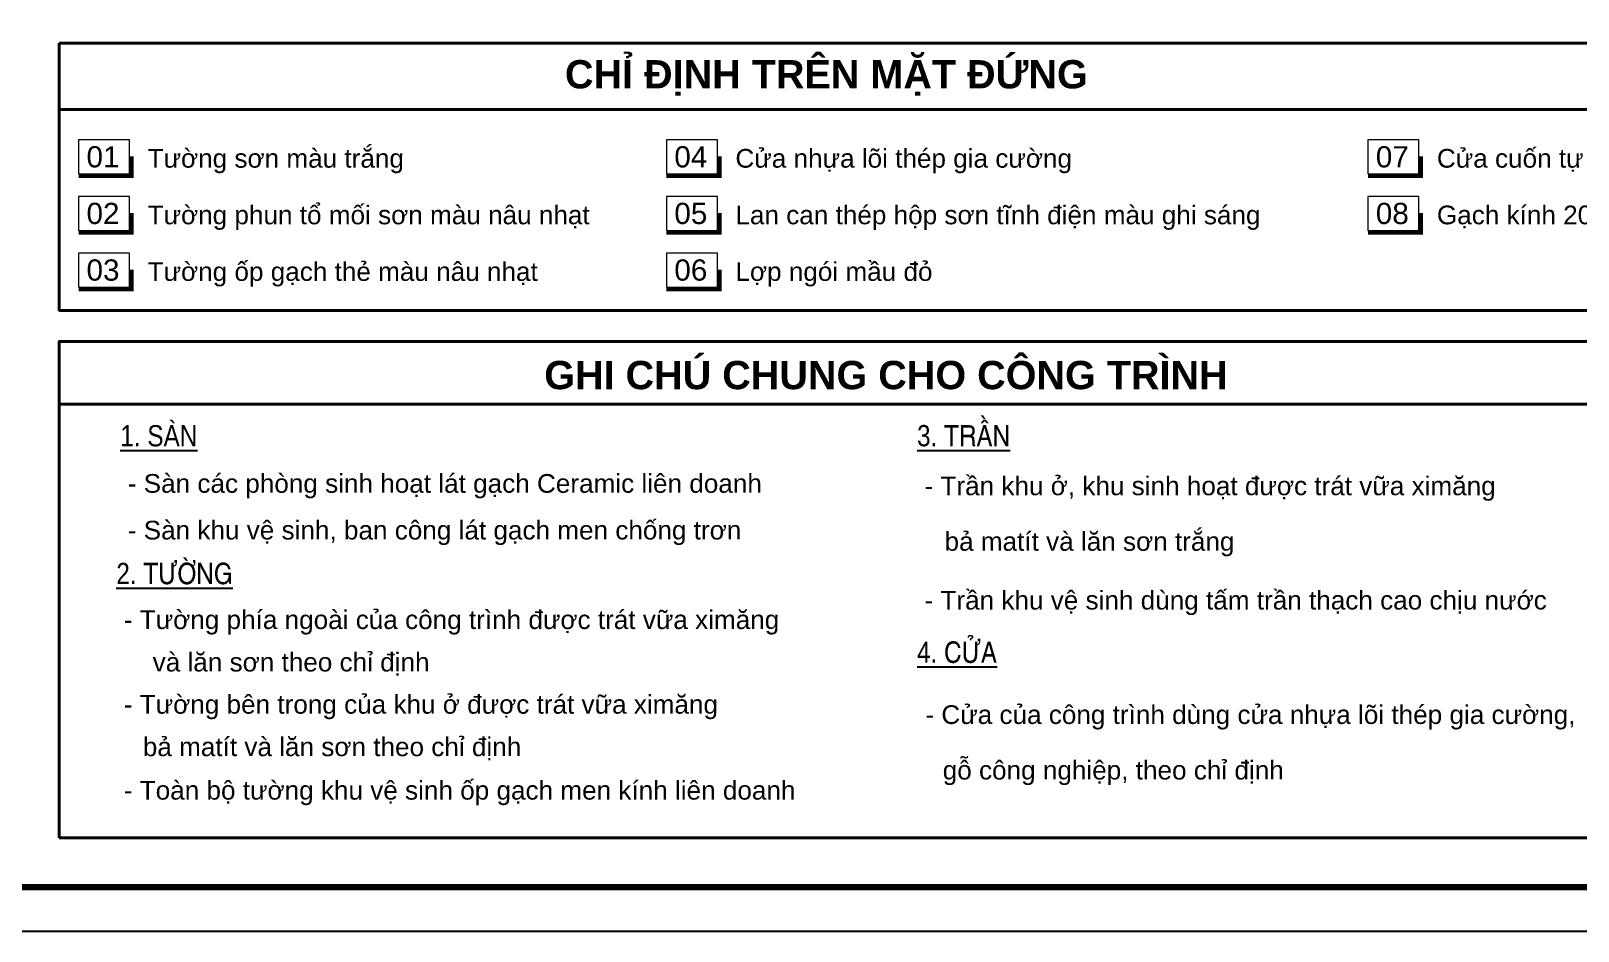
# Model space of a CAD drawing. Header units: millimetres. Extents: x -229618 to 2906, y -178063 to 96806.
# Drawn here: x -206668 to -193008, y 7703 to 15654 of the extents above; entities that cross this region are included whole.
import ezdxf
from ezdxf.enums import TextEntityAlignment as Align

# ---------------------------------------------------------------- set-up
doc = ezdxf.new("R2010")
doc.units = ezdxf.units.MM
doc.header["$LTSCALE"] = 200
doc.header["$MEASUREMENT"] = 0
doc.layers.get('DEFPOINTS').update_dxf_attribs({"linetype": 'CONTINUOUS'})
doc.layers.add('cat', color=1, linetype='CONTINUOUS', lineweight=40)
doc.layers.add('thay', color=7, linetype='CONTINUOUS', lineweight=18)
for name, color, linetype in [('CUA', 145, 'CONTINUOUS'), ('KHUNGTEN', 7, 'CONTINUOUS'), ('TEXT', 33, 'CONTINUOUS')]:
    doc.layers.add(name, color=color, linetype=linetype)
doc.layers.add('in', color=203, linetype='CONTINUOUS', lineweight=5, plot=False)
doc.styles.add('Aria H B iso', font='Vharialb_0.ttf')
doc.styles.add('Aria H iso', font='Vharial_0.ttf')
doc.styles.add('Arial iso', font='vnarial_0.ttf')
doc.styles.add('Arial N   H iso', font='Vharialn_0.ttf')

# ---------------------------------------------------------------- blocks, each defined once
blk = doc.blocks.new('vld')
at = {"layer": 'thay'}
blk.add_lwpolyline([(-15232, -5082), (0, -5082), (0, 5082), (-15232, 5082)], close=True, dxfattribs=at)
at = {"layer": 'thay', "color": 1, "ltscale": 600, "const_width": 1270}
blk.add_lwpolyline([(635, 140), (635, -5717), (-15232, -5717)], dxfattribs=at)
at = {"layer": 'TEXT', "style": 'Aria H iso'}
blk.add_attdef('1', text='', height=6350, dxfattribs=at).set_placement((-7944, -3167), align=Align.CENTER)
blk = doc.blocks.new('KhungA3')
at = {"layer": 'DEFPOINTS', "color": 8}
blk.add_lwpolyline([(-3.74, 3.81), (416.31, 3.81), (416.31, 300.81), (-3.74, 300.81)], close=True, dxfattribs=at)
at = {"layer": 'KHUNGTEN', "color": 4, "const_width": 0.724}
blk.add_lwpolyline([(7.54, 8.99), (411.13, 8.99), (411.13, 295.64), (7.54, 295.64)], close=True, dxfattribs=at)

msp = doc.modelspace()

# ---------------------------------------------------------------- linework, layer by layer
at = {"layer": 'cat'}
for points in [[(-206418, 15546.5), (-190379, 15546.5), (-190379, 14958.8), (-206418, 14958.8)], [(-206418, 14958.8), (-190379, 14958.8), (-190379, 13184.8), (-206418, 13184.8)], [(-206418, 8526.4), (-190379, 8526.4), (-190379, 12910.9), (-206418, 12910.9)], [(-206418, 12910.9), (-190379, 12910.9), (-190379, 12356.7), (-206418, 12356.7)]]:
    msp.add_lwpolyline(points, close=True, dxfattribs=at)
at = {"layer": 'in'}
msp.add_lwpolyline([(-217616.4, 29978.4), (-186113.1, 29978.4), (-186113.1, 7703.4), (-217616.4, 7703.4)], close=True, dxfattribs=at)

# ---------------------------------------------------------------- block references
at = {"layer": 'CUA'}
ref = msp.add_blockref('vld', (-205797.4, 14541.7), dxfattribs=dict(at, xscale=0.02952755894511938, yscale=0.02952755894511938, zscale=0.0295275590551172))
ref.add_attrib('1', '01', dxfattribs={"layer": 'TEXT', "height": 187.5, "style": 'Aria H iso'}).set_placement((-206031.8, 14448.2), align=Align.CENTER)
ref = msp.add_blockref('vld', (-200607.5, 14541.7), dxfattribs=dict(at, xscale=0.02952755894511938, yscale=0.02952755894511938, zscale=0.0295275590551172))
ref.add_attrib('1', '04', dxfattribs={"layer": 'TEXT', "height": 187.5, "style": 'Aria H iso'}).set_placement((-200841.8, 14448.2), align=Align.CENTER)
ref = msp.add_blockref('vld', (-194413.9, 14541.7), dxfattribs=dict(at, xscale=0.02952755894511938, yscale=0.02952755894511938, zscale=0.0295275590551172))
ref.add_attrib('1', '07', dxfattribs={"layer": 'TEXT', "height": 187.5, "style": 'Aria H iso'}).set_placement((-194648.2, 14448.2), align=Align.CENTER)
ref = msp.add_blockref('vld', (-205797.4, 14041.7), dxfattribs=dict(at, xscale=0.02952755894511938, yscale=0.02952755894511938, zscale=0.0295275590551172))
ref.add_attrib('1', '02', dxfattribs={"layer": 'TEXT', "height": 187.5, "style": 'Aria H iso'}).set_placement((-206031.8, 13948.2), align=Align.CENTER)
ref = msp.add_blockref('vld', (-200607.5, 14041.7), dxfattribs=dict(at, xscale=0.02952755894511938, yscale=0.02952755894511938, zscale=0.0295275590551172))
ref.add_attrib('1', '05', dxfattribs={"layer": 'TEXT', "height": 187.5, "style": 'Aria H iso'}).set_placement((-200841.8, 13948.2), align=Align.CENTER)
ref = msp.add_blockref('vld', (-194413.9, 14041.7), dxfattribs=dict(at, xscale=0.02952755894511938, yscale=0.02952755894511938, zscale=0.0295275590551172))
ref.add_attrib('1', '08', dxfattribs={"layer": 'TEXT', "height": 187.5, "style": 'Aria H iso'}).set_placement((-194648.2, 13948.2), align=Align.CENTER)
ref = msp.add_blockref('vld', (-205797.4, 13541.7), dxfattribs=dict(at, xscale=0.02952755894511938, yscale=0.02952755894511938, zscale=0.0295275590551172))
ref.add_attrib('1', '03', dxfattribs={"layer": 'TEXT', "height": 187.5, "style": 'Aria H iso'}).set_placement((-206031.8, 13448.2), align=Align.CENTER)
ref = msp.add_blockref('vld', (-200607.5, 13541.7), dxfattribs=dict(at, xscale=0.02952755894511938, yscale=0.02952755894511938, zscale=0.0295275590551172))
ref.add_attrib('1', '06', dxfattribs={"layer": 'TEXT', "height": 187.5, "style": 'Aria H iso'}).set_placement((-200841.8, 13448.2), align=Align.CENTER)
at = {"layer": 'KHUNGTEN', "xscale": 75, "yscale": 75, "zscale": 75.00000000000009}
msp.add_blockref('KhungA3', (-217336, 7417.4), dxfattribs=at)

# ---------------------------------------------------------------- texts
at = {"layer": 'TEXT'}
for s, height, style, p in [('chØ ®Þnh trªn mÆt ®øng', 250, 'Aria H B iso', (-201953, 15146)), ('T\xadêng s¬n mµu tr¾ng', 165, 'Arial iso', (-205637.9, 14446)), ('Cöa nhùa lâi thÐp gia c\xadêng', 165, 'Arial iso', (-200448, 14446)), ('Cöa cuèn tù ®éng mµu ghi nh¹t', 165, 'Arial iso', (-194254.4, 14446)), ('T\xadêng phun tæ mèi s¬n mµu n©u nh¹t', 165, 'Arial iso', (-205637.9, 13946)), ('Lan can thÐp hép s¬n tÜnh ®iÖn mµu ghi s¸ng', 165, 'Arial iso', (-200448, 13946)), ('G¹ch kÝnh 200x200', 165, 'Arial iso', (-194254.4, 13946)), ('T\xadêng èp g¹ch thÎ mµu n©u nh¹t', 165, 'Arial iso', (-205637.9, 13446)), ('Lîp ngãi mÇu ®á', 165, 'Arial iso', (-200448, 13446)), ('Ghi chó chung cho c«ng tr×nh', 250, 'Aria H B iso', (-202135.8, 12489.2)), ('%%u1. sµn', 187.5, 'Arial N   H iso', (-205879.2, 11984.3)), ('%%u3. TrÇn', 187.5, 'Arial N   H iso', (-198844.5, 11985.2)), ('- Sµn c¸c phßng sinh ho¹t l¸t g¹ch Ceramic liªn doanh', 165, 'Arial iso', (-205813.3, 11574.6)), ('- TrÇn khu ë, khu sinh ho¹t ®\xadîc tr¸t v÷a xim¨ng ', 165, 'Arial iso', (-198778.5, 11553)), ('- Sµn khu vÖ sinh, ban c«ng l¸t g¹ch men chèng tr¬n', 165, 'Arial iso', (-205813.3, 11162.1)), ('   b¶ matÝt vµ l¨n s¬n tr¾ng', 165, 'Arial iso', (-198793.8, 11062.5)), ('%%u2. t\xadêng', 187.5, 'Arial N   H iso', (-205914.2, 10768.3)), ('- TrÇn khu vÖ sinh dïng tÊm trÇn th¹ch cao chÞu n\xadíc', 165, 'Arial iso', (-198778.5, 10543.4)), ('- T\xadêng phÝa ngoµi cña c«ng tr×nh ®\xadîc tr¸t v÷a xim¨ng ', 165, 'Arial iso', (-205848.3, 10371.2)), ('%%u4. Cöa', 187.5, 'Arial N   H iso', (-198844.5, 10073.4)), ('vµ l¨n s¬n theo chØ ®Þnh', 165, 'Arial iso', (-205593.2, 9996.2)), ('- T\xadêng bªn trong cña khu ë ®\xadîc tr¸t v÷a xim¨ng', 165, 'Arial iso', (-205848.3, 9623.4)), ('- Cöa cña c«ng tr×nh dïng cöa nhùa lâi thÐp gia c\xadêng, ', 165, 'Arial iso', (-198770.6, 9532.6)), ('   b¶ matÝt vµ l¨n s¬n theo chØ ®Þnh', 165, 'Arial iso', (-205872.3, 9248.4)), (' gç c«ng nghiÖp, theo chØ ®Þnh', 165, 'Arial iso', (-198681.8, 9042.1)), ('- Toµn bé t\xadêng khu vÖ sinh èp g¹ch men kÝnh liªn doanh', 165, 'Arial iso', (-205848.3, 8864.5))]:
    msp.add_text(s, height=height, dxfattribs=dict(at, style=style)).set_placement(p)

doc.saveas('drawing.dxf')
